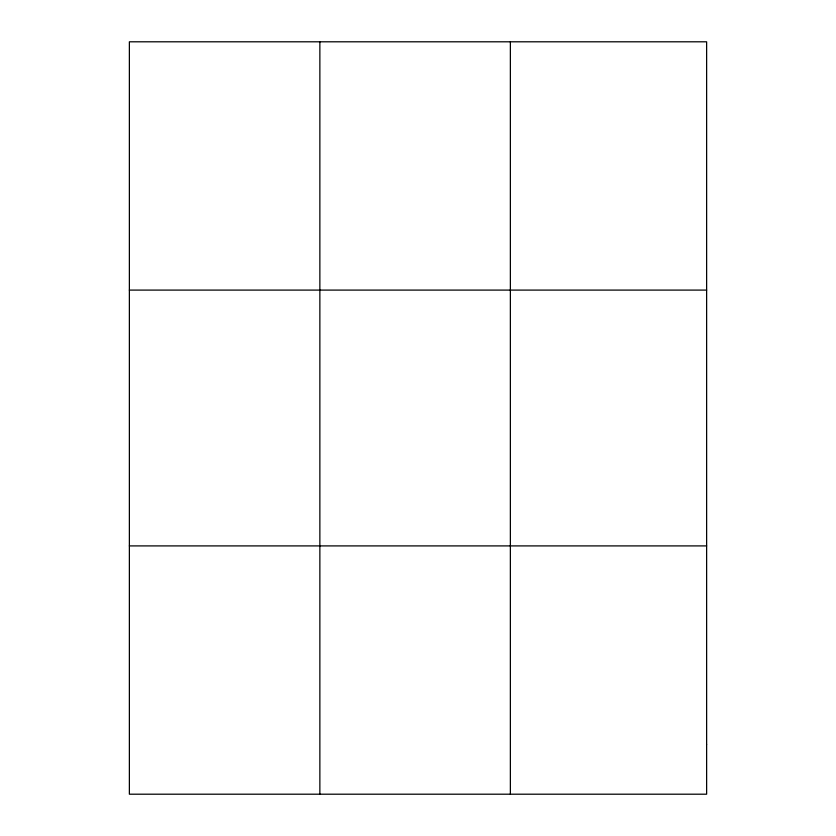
<?xml version="1.0" encoding="UTF-8"?>
<svg xmlns="http://www.w3.org/2000/svg" width="836" height="836" viewBox="0 0 836 836"><rect width="100%" height="100%" fill="white"/><g stroke="black" fill="none" stroke-linecap="round" stroke-linejoin="round"><path stroke-width="1.25" d="M319.864 41.8L319.864 794.2M510.368 41.8L510.368 794.2M129.371 290.092L706.629 290.092M129.371 545.908L706.629 545.908M706.629 744.542L706.629 794.2L129.371 794.2L129.371 41.8L706.629 41.8L706.629 744.542"/></g></svg>
